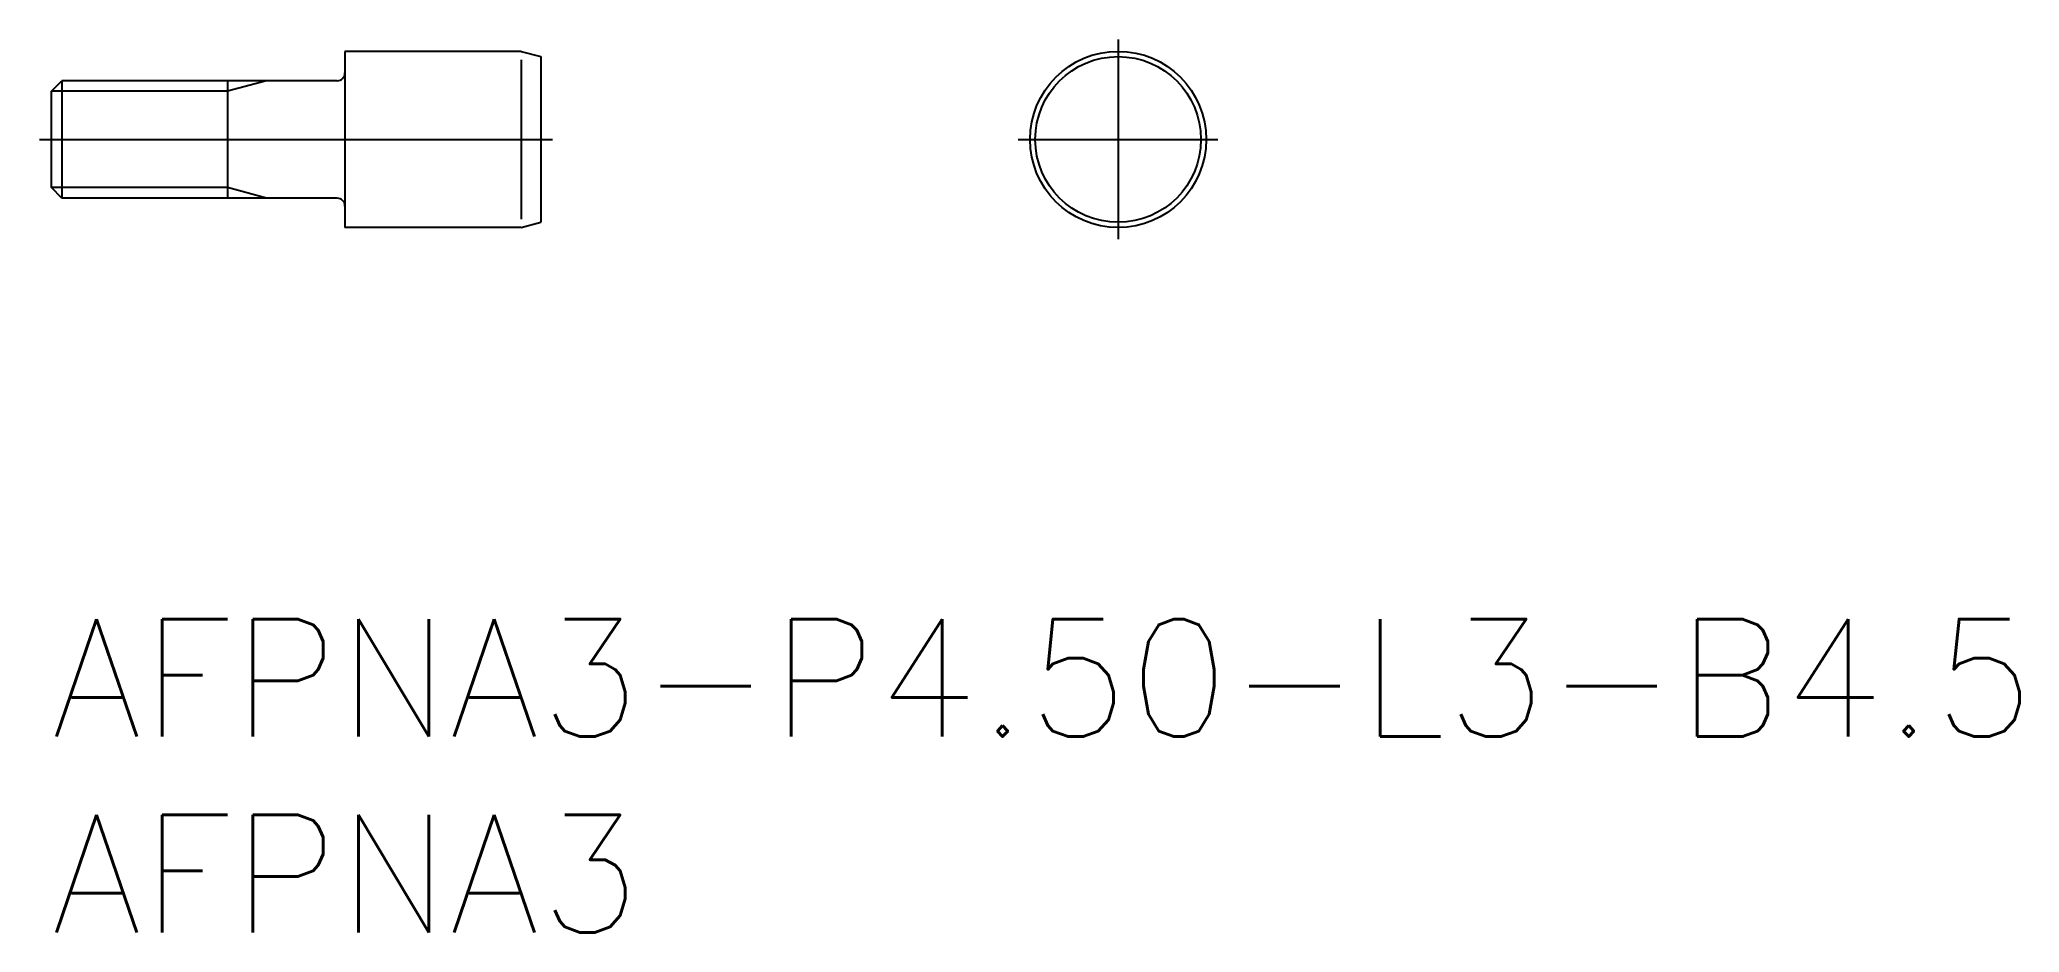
# Model space of a CAD drawing. Extents: x -0.3 to 50.3, y -8 to 14.8.
import ezdxf

# ---------------------------------------------------------------- set-up
doc = ezdxf.new("R2010")
doc.units = 0
doc.header["$LTSCALE"] = 0.5
doc.linetypes.add('CENTER', pattern=[50.8, 31.75, -6.35, 6.35, -6.35])
for name, color, linetype in [('MSM_CENTER', 1, 'CENTER'), ('MSM_CONTINUOUS', 7, 'CONTINUOUS'), ('MSM_NARROW', 5, 'CONTINUOUS'), ('MSM_PART_NUMBER', 7, 'CONTINUOUS')]:
    doc.layers.add(name, color=color, linetype=linetype)
doc.styles.get("Standard").update_dxf_attribs({"font": 'txt.shx', "height": 1, "bigfont": 'bigfont.shx'})

# ---------------------------------------------------------------- blocks, each defined once
blk = doc.blocks.new('*U4')
at = {"layer": 'MSM_PART_NUMBER'}
blk.add_text('AFPNA3-P4.50-L3-B4.5', height=3, dxfattribs=at).set_placement((0, -3))
blk = doc.blocks.new('*U5')
at = {"layer": 'MSM_PART_NUMBER'}
blk.add_text('AFPNA3', height=3, dxfattribs=at).set_placement((0, -8))

msp = doc.modelspace()

# ---------------------------------------------------------------- linework, layer by layer
at = {"layer": 'MSM_CENTER'}
for p, q in [((27.25, 14.8), (27.25, 9.7)), ((-0.3, 12.25), (12.8, 12.25)), ((24.7, 12.25), (29.8, 12.25))]:
    msp.add_line(p, q, dxfattribs=at)
at = {"layer": 'MSM_CONTINUOUS'}
for p, q in [((12, 14.5), (7.5, 14.5)), ((7.5, 14.5), (7.5, 10)), ((12, 14.5), (12.5, 14.366)), ((12.5, 14.366), (12.5, 10.134)), ((0, 13.479), (0.27, 13.75)), ((0.27, 13.75), (0.27, 10.75)), ((7.3, 13.75), (0.27, 13.75)), ((4.5, 13.75), (4.5, 10.75)), ((7.5, 14), (7.5, 10.5)), ((0, 11.02), (0, 13.479)), ((0, 11.02), (0, 13.479)), ((0.27, 10.75), (0, 11.02)), ((7.3, 10.75), (0.27, 10.75)), ((12, 10), (12.5, 10.134)), ((12, 10), (7.5, 10))]:
    msp.add_line(p, q, dxfattribs=at)
for radius in [2.25, 2.116]:
    msp.add_circle((27.25, 12.25), radius, dxfattribs=at)
for centre, start, end in [((7.3, 13.95), 270, 0), ((7.3, 10.55), 0, 90)]:
    msp.add_arc(centre, 0.2, start, end, dxfattribs=at)
at = {"layer": 'MSM_NARROW'}
for p, q in [((12, 14.283), (12, 10.217)), ((5.5, 13.75), (4.5, 13.479)), ((4.5, 13.479), (0, 13.479)), ((4.5, 11.02), (0, 11.02)), ((5.5, 10.75), (4.5, 11.02))]:
    msp.add_line(p, q, dxfattribs=at)

# ---------------------------------------------------------------- block references
at = {"layer": 'MSM_CONTINUOUS'}
for name in ['*U4', '*U5']:
    msp.add_blockref(name, (0, 0), dxfattribs=at)

doc.saveas('drawing.dxf')
